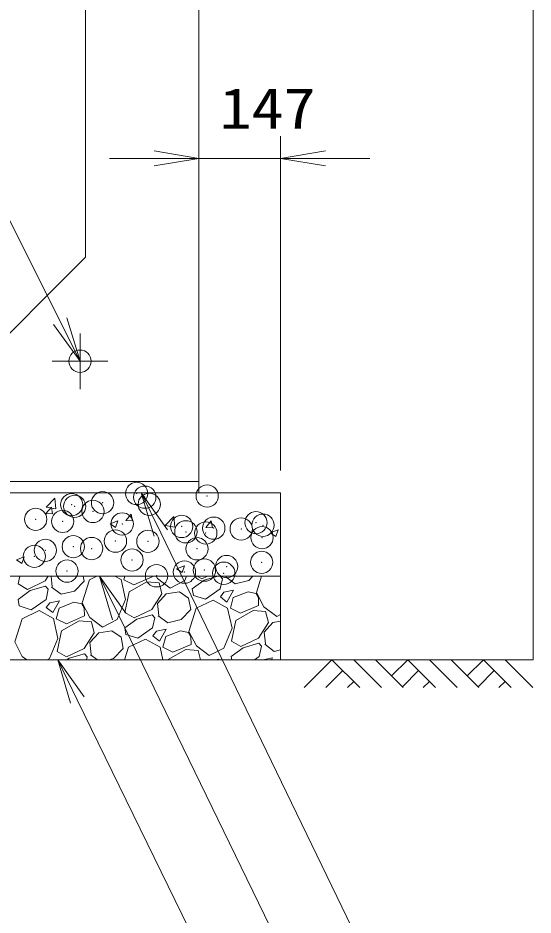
# Model space of a CAD drawing. Units: millimetres at full size; details may follow other scales. Extents: x 37600 to 71200, y -138800 to -115040.
# Drawn here: x 57634 to 58558, y -135671 to -134061 of the extents above; entities that cross this region are included whole.
import ezdxf
from ezdxf.enums import TextEntityAlignment as Align

# ---------------------------------------------------------------- set-up
doc = ezdxf.new("R2010")
doc.units = ezdxf.units.MM
doc.header["$LTSCALE"] = 80.0044
doc.header["$PDMODE"] = 32
doc.header["$PDSIZE"] = 40
doc.linetypes.add('CHAIN', pattern=[18.5, 12, -1.5, 3.5, -1.5])
for name, color, linetype, lineweight in [('0_2', 4, 'Continuous', 13), ('寸法', 6, 'Continuous', 13), ('ﾊｯﾁﾝｸﾞ', 4, 'Continuous', 9)]:
    doc.layers.add(name, color=color, linetype=linetype, lineweight=lineweight)
doc.styles.add('ＭＳ ゴシック', font='')
doc.styles.get('ＭＳ ゴシック').set_extended_font_data('MS Gothic')

# ---------------------------------------------------------------- blocks, each defined once
blk = doc.blocks.new('open_arrow')
at = {"color": 0, "linetype": 'Continuous', "lineweight": -2}
blk.add_lwpolyline([(7.5, 1.25), (0, 0), (7.5, -1.25)], dxfattribs=at)

msp = doc.modelspace()

# ---------------------------------------------------------------- linework, layer by layer
at = {"layer": '0_2', "color": 2, "linetype": 'CHAIN'}
for p, q in [((57745, -134727), (57745, -134627)), ((57795, -134677), (57695, -134677))]:
    msp.add_line(p, q, dxfattribs=at)
at = {"layer": '0_2', "color": 3}
for points in [[(54352, -134893), (57958, -134893), (57958, -132437), (54352, -132437)], [(54755, -134690), (57555, -134690), (57755, -134490), (57755, -132840), (57555, -132640), (54755, -132640), (54555, -132840), (54555, -134490)]]:
    msp.add_lwpolyline(points, close=True, dxfattribs=at)
at = {"layer": '0_2'}
msp.add_lwpolyline([(58105, -135213), (58558, -135213), (58558, -133213)], dxfattribs=at)
at = {"layer": '0_2', "color": 7}
for points in [[(57958, -134893), (55805, -134893), (55805, -134913), (57958, -134913)], [(54205, -134913), (54205, -135063), (54455, -135063), (54455, -135646), (55955, -135646), (55955, -135063), (58105, -135063), (58105, -134913), (55805, -134913), (55805, -135496), (54605, -135496), (54605, -134913)], [(55955, -135063), (58105, -135063), (58105, -135213), (55955, -135213)]]:
    msp.add_lwpolyline(points, close=True, dxfattribs=at)
at = {"layer": '0_2', "color": 3}
msp.add_circle((57745, -134677), 20, dxfattribs=at)
at = {"layer": '寸法'}
for p, q in [((57958, -134853), (57958, -134273)), ((58105, -134873), (58105, -134273)), ((57798, -134313), (58265, -134313))]:
    msp.add_line(p, q, dxfattribs=at)
for points in [[(57745, -134677), (57709.22, -134605.45), (57450, -134087), (56676.67, -134087)], [(57855, -134913), (57889.84, -134985.01), (58305, -135843), (58998.33, -135843)], [(57780, -135063), (57814.98, -135134.95), (58305, -136143), (59338.33, -136143)], [(57705, -135213), (57740.07, -135284.9), (58305, -136443), (58758.33, -136443)]]:
    msp.add_lwpolyline(points, dxfattribs=at)
at = {"layer": 'ﾊｯﾁﾝｸﾞ'}
for p, q in [((57684.11, -134939.07), (57699.69, -134922.83)), ((57701.87, -134941.85), (57699.67, -134922.86)), ((57683.88, -134950.24), (57693.52, -134938.75)), ((57684.09, -134939.1), (57701.88, -134941.85)), ((57695.83, -134951.28), (57693.52, -134938.75)), ((57683.88, -134950.24), (57695.83, -134951.28)), ((57827.33, -134962.79), (57836.97, -134951.3)), ((57839.28, -134963.83), (57836.97, -134951.3)), ((57897.56, -134972.17), (57913.14, -134955.94)), ((57915.32, -134974.96), (57913.11, -134955.96)), ((57798.95, -134969.07), (57812.95, -134963.7)), ((57798.95, -134969.07), (57808.89, -134975.78)), ((57808.89, -134975.78), (57812.95, -134963.7)), ((57827.33, -134962.79), (57839.28, -134963.83)), ((57897.54, -134972.2), (57915.32, -134974.96)), ((57970.78, -134975.34), (57980.42, -134963.85)), ((57982.74, -134976.38), (57980.42, -134963.85)), ((57970.78, -134975.34), (57982.74, -134976.38)), ((58086.37, -134985.09), (58100.38, -134979.72)), ((58086.37, -134985.09), (58096.32, -134991.8)), ((58096.32, -134991.8), (58100.38, -134979.72)), ((57630.9, -135033.58), (57644.91, -135028.2)), ((57630.9, -135033.58), (57640.85, -135040.29)), ((57640.85, -135040.29), (57644.91, -135028.2)), ((57918.33, -135049.6), (57932.33, -135044.22)), ((57918.33, -135049.6), (57928.28, -135056.31)), ((57928.28, -135056.31), (57932.33, -135044.22)), ((57634.1, -135076.88), (57637.05, -135063)), ((57688.05, -135063), (57682.7, -135071.46)), ((57695.25, -135081.99), (57692.98, -135063)), ((57762.22, -135069.19), (57749.03, -135110.75)), ((57752.33, -135071.67), (57750.75, -135063)), ((57775.35, -135063), (57762.22, -135069.19)), ((57818.65, -135068.94), (57807.75, -135063)), ((57826.45, -135104.85), (57818.65, -135068.94)), ((57825.37, -135063), (57823.69, -135069.26)), ((57823.69, -135069.26), (57841.79, -135078.21)), ((57841.79, -135078.21), (57874.2, -135064.35)), ((57874.2, -135064.35), (57874.18, -135063)), ((57881.75, -135063), (57883.76, -135066.91)), ((57883.76, -135066.91), (57906.76, -135084.35)), ((57932.92, -135070.86), (57936.15, -135063)), ((57968, -135070.01), (57946.36, -135085.74)), ((57963.47, -135067.77), (57955.12, -135063)), ((57973.52, -135063), (57963.47, -135067.77)), ((57992.51, -135063), (57968, -135070.01)), ((58000.46, -135067.44), (57996.55, -135085.86)), ((58000.46, -135067.44), (57996.56, -135063)), ((58006.52, -135063.94), (58023.6, -135076.71)), ((58007.73, -135063.24), (58007.71, -135063)), ((58047.71, -135070.87), (58055.21, -135063)), ((58070.72, -135063), (58061.52, -135092)), ((57650.99, -135086.53), (57634.1, -135076.88)), ((57682.7, -135071.46), (57650.99, -135086.53)), ((57683.26, -135080.83), (57655.51, -135088.77)), ((57687.97, -135086.19), (57683.26, -135080.83)), ((57687.97, -135086.19), (57684.06, -135104.62)), ((57694.03, -135082.69), (57711.11, -135095.47)), ((57735.22, -135089.63), (57752.33, -135071.67)), ((57833.17, -135091.28), (57864.69, -135073.08)), ((57864.69, -135073.08), (57886.75, -135074.89)), ((57886.75, -135074.89), (57891.7, -135094.66)), ((57906.76, -135084.35), (57932.92, -135070.86)), ((57948.32, -135097.54), (57946.36, -135085.74)), ((57996.55, -135085.86), (57970.06, -135104.39)), ((58023.6, -135076.71), (58047.71, -135070.87)), ((57655.51, -135088.77), (57633.87, -135104.49)), ((57711.11, -135095.47), (57735.22, -135089.63)), ((57825.34, -135128.13), (57833.17, -135091.28)), ((57891.7, -135094.66), (57873.94, -135122.7)), ((57883.96, -135112.06), (57899.86, -135094.8)), ((57899.86, -135094.8), (57923.46, -135090.87)), ((57923.46, -135090.87), (57939.84, -135102.44)), ((57943.58, -135122.91), (57939.84, -135102.44)), ((57970.06, -135104.39), (57948.32, -135097.54)), ((58003.17, -135091.73), (57996.79, -135100.27)), ((57996.79, -135100.27), (58008.63, -135109.6)), ((58020.52, -135088.18), (58003.17, -135091.73)), ((58008.63, -135109.6), (58020.52, -135088.18)), ((58020.06, -135101.38), (58014.93, -135120.51)), ((58046.41, -135091.02), (58020.06, -135101.38)), ((58061.01, -135093.91), (58046.41, -135091.02)), ((58065.21, -135101.18), (58061.01, -135093.91)), ((58061.52, -135092), (58075.01, -135118.16)), ((58065.45, -135115.6), (58065.21, -135101.18)), ((57635.84, -135116.29), (57633.87, -135104.49)), ((57657.57, -135123.14), (57635.84, -135116.29)), ((57684.06, -135104.62), (57657.57, -135123.14)), ((57690.68, -135110.49), (57684.3, -135119.03)), ((57708.03, -135106.94), (57690.68, -135110.49)), ((57696.15, -135128.35), (57708.03, -135106.94)), ((57733.92, -135109.78), (57707.57, -135120.14)), ((57748.52, -135112.66), (57733.92, -135109.78)), ((57752.72, -135119.94), (57748.52, -135112.66)), ((57749.03, -135110.75), (57762.52, -135136.91)), ((57811.68, -135140.86), (57826.45, -135104.85)), ((57886.49, -135133.24), (57883.96, -135112.06)), ((57983.96, -135106.06), (57953.46, -135120.43)), ((58009.9, -135120.18), (57983.96, -135106.06)), ((58033.03, -135129.46), (58065.45, -135115.6)), ((58075.01, -135118.16), (58098.01, -135135.59)), ((57671.47, -135124.82), (57640.98, -135139.19)), ((57697.41, -135138.94), (57671.47, -135124.82)), ((57684.3, -135119.03), (57696.15, -135128.35)), ((57707.57, -135120.14), (57702.45, -135139.26)), ((57720.55, -135148.21), (57752.96, -135134.35)), ((57752.96, -135134.35), (57752.72, -135119.94)), ((57842.23, -135137.77), (57825.34, -135128.13)), ((57873.94, -135122.7), (57842.23, -135137.77)), ((57874.5, -135132.07), (57846.75, -135140.01)), ((57879.22, -135137.44), (57874.5, -135132.07)), ((57885.28, -135133.94), (57902.35, -135146.71)), ((57926.46, -135140.87), (57943.58, -135122.91)), ((57953.46, -135120.43), (57940.28, -135162)), ((58017.7, -135156.09), (58009.9, -135120.18)), ((58014.93, -135120.51), (58033.03, -135129.46)), ((58024.41, -135142.52), (58055.93, -135124.32)), ((58055.93, -135124.32), (58077.99, -135126.13)), ((58077.99, -135126.13), (58082.95, -135145.91)), ((58098.01, -135135.59), (58105, -135131.99)), ((57640.97, -135139.19), (57627.79, -135180.75)), ((57705.21, -135174.85), (57697.41, -135138.94)), ((57702.45, -135139.26), (57720.55, -135148.21)), ((57711.92, -135161.28), (57743.45, -135143.08)), ((57743.45, -135143.08), (57765.51, -135144.89)), ((57762.52, -135136.91), (57785.52, -135154.35)), ((57765.51, -135144.89), (57770.46, -135164.66)), ((57785.52, -135154.35), (57811.68, -135140.86)), ((57846.75, -135140.01), (57825.12, -135155.74)), ((57879.22, -135137.44), (57875.3, -135155.86)), ((57902.35, -135146.71), (57926.46, -135140.87)), ((58016.59, -135179.37), (58024.41, -135142.52)), ((58082.95, -135145.91), (58065.18, -135173.94)), ((58075.21, -135163.31), (58091.11, -135146.04)), ((58091.11, -135146.04), (58105, -135143.73)), ((57704.1, -135198.13), (57711.92, -135161.28)), ((57770.46, -135164.66), (57752.7, -135192.7)), ((57762.72, -135182.06), (57778.62, -135164.8)), ((57778.62, -135164.8), (57802.22, -135160.87)), ((57802.22, -135160.87), (57818.59, -135172.44)), ((57827.08, -135167.54), (57825.12, -135155.74)), ((57875.3, -135155.86), (57848.82, -135174.39)), ((57881.93, -135161.73), (57875.54, -135170.27)), ((57899.28, -135158.18), (57881.93, -135161.73)), ((57887.39, -135179.6), (57899.28, -135158.18)), ((57925.16, -135161.02), (57898.82, -135171.38)), ((57939.76, -135163.91), (57925.16, -135161.02)), ((57943.96, -135171.18), (57939.76, -135163.91)), ((57940.28, -135162), (57953.76, -135188.16)), ((58002.92, -135192.11), (58017.7, -135156.09)), ((58077.73, -135184.48), (58075.21, -135163.31)), ((57627.79, -135180.75), (57641.28, -135206.91)), ((57690.44, -135210.86), (57705.21, -135174.85)), ((57765.25, -135203.24), (57762.72, -135182.06)), ((57822.33, -135192.91), (57818.59, -135172.44)), ((57848.82, -135174.39), (57827.08, -135167.54)), ((57862.72, -135176.06), (57832.22, -135190.43)), ((57888.65, -135190.18), (57862.72, -135176.06)), ((57875.54, -135170.27), (57887.39, -135179.6)), ((57898.82, -135171.38), (57893.69, -135190.51)), ((57944.2, -135185.6), (57943.96, -135171.18)), ((58033.47, -135189.02), (58016.59, -135179.37)), ((58065.18, -135173.94), (58033.47, -135189.02)), ((58065.75, -135183.32), (58038, -135191.26)), ((58070.46, -135188.68), (58065.75, -135183.32)), ((57720.99, -135207.77), (57704.1, -135198.13)), ((57752.7, -135192.7), (57720.99, -135207.77)), ((57805.22, -135210.87), (57822.33, -135192.91)), ((57832.22, -135190.43), (57825.06, -135213)), ((57893.61, -135213), (57888.65, -135190.18)), ((57893.69, -135190.51), (57911.79, -135199.46)), ((57903.17, -135212.52), (57934.69, -135194.32)), ((57911.79, -135199.46), (57944.2, -135185.6)), ((57934.69, -135194.32), (57956.75, -135196.13)), ((57953.76, -135188.16), (57976.76, -135205.59)), ((57956.75, -135196.13), (57960.97, -135213)), ((57976.76, -135205.59), (58002.92, -135192.11)), ((58038, -135191.26), (58016.36, -135206.98)), ((58070.46, -135188.68), (58066.55, -135207.1)), ((58076.52, -135185.18), (58093.6, -135197.95)), ((58093.6, -135197.95), (58105, -135195.19)), ((57641.28, -135206.91), (57649.3, -135213)), ((57686.29, -135213), (57690.44, -135210.86)), ((57725.51, -135210.01), (57721.4, -135213)), ((57753.26, -135202.07), (57725.51, -135210.01)), ((57757.97, -135207.44), (57753.26, -135202.07)), ((57757.97, -135207.44), (57756.79, -135213)), ((57764.03, -135203.94), (57776.15, -135213)), ((57796.43, -135213), (57805.22, -135210.87)), ((57903.06, -135213), (57903.17, -135212.52)), ((57988.16, -135213), (57993.46, -135212.12)), ((57993.46, -135212.12), (57994.71, -135213)), ((58017.36, -135213), (58016.36, -135206.98)), ((58066.55, -135207.1), (58058.12, -135213)), ((58073.17, -135212.98), (58073.16, -135213)), ((58090.52, -135209.43), (58073.17, -135212.98)), ((58088.54, -135213), (58090.52, -135209.43)), ((58147.12, -135263), (58197.12, -135213)), ((58197.12, -135213), (58247.12, -135263)), ((58236.01, -135213), (58286.01, -135263)), ((58274.9, -135213), (58324.9, -135263)), ((58303.95, -135242.05), (58333, -135213)), ((58333, -135213), (58383, -135263)), ((58371.89, -135213), (58421.89, -135263)), ((58410.78, -135213), (58460.78, -135263)), ((58439.83, -135242.05), (58468.88, -135213)), ((58468.88, -135213), (58518.88, -135263)), ((58507.77, -135213), (58557.77, -135263)), ((58186.01, -135263), (58216.56, -135232.45)), ((58323.39, -135261.5), (58352.44, -135232.45)), ((58459.28, -135261.5), (58488.33, -135232.45)), ((58224.9, -135263), (58236.01, -135251.89)), ((58360.78, -135263), (58371.89, -135251.89)), ((58496.66, -135263), (58507.77, -135251.89))]:
    msp.add_line(p, q, dxfattribs=at)
for p in [(57846.62, -134914.42), (57861.21, -134921.05), (57973.1, -134918.89), (57729.99, -134934.44), (57735.39, -134937.62), (57785.46, -134931.02), (57869.22, -134933.89), (57665.52, -134960.77), (57768.2, -134946.69), (57713.89, -134964.6), (57820.65, -134969.11), (57927.42, -134973.62), (57984.97, -134976.71), (58060.72, -134966.74), (58073.36, -134971.39), (57934.9, -134983.31), (57970.67, -134985.47), (58034.18, -134978.13), (58071.64, -134993.71), (57732.85, -135009.91), (57808.59, -134999.94), (57866.79, -135000.47), (57682.78, -135016.5), (57765.77, -135013.27), (57955, -135013.73), (57663.08, -135027.35), (57838.37, -135033.75), (58070.92, -135037.97), (57721.73, -135053.77), (57932.36, -135055.6), (57968.24, -135052.05), (58002.93, -135057.64), (58008.1, -135045.62), (57882.29, -135062.19)]:
    msp.add_point(p, dxfattribs=at)

# ---------------------------------------------------------------- block references
at = {"layer": '寸法', "xscale": 10.7, "yscale": 10.7}
for p, rotation in [((57958, -134313), 180), ((57745, -134677), 116.6), ((57855, -134913), 295.8), ((57780, -135063), 295.9), ((57705, -135213), 296)]:
    msp.add_blockref('open_arrow', p, dxfattribs=dict(at, rotation=rotation))
msp.add_blockref('open_arrow', (58105, -134313), dxfattribs=at)

# ---------------------------------------------------------------- texts
at = {"layer": '寸法', "style": 'ＭＳ ゴシック', "width": 1.15}
msp.add_text('147', height=73.31, dxfattribs=at).set_placement((58081.5, -134223), align=Align.MIDDLE_CENTER)

doc.saveas('drawing.dxf')
